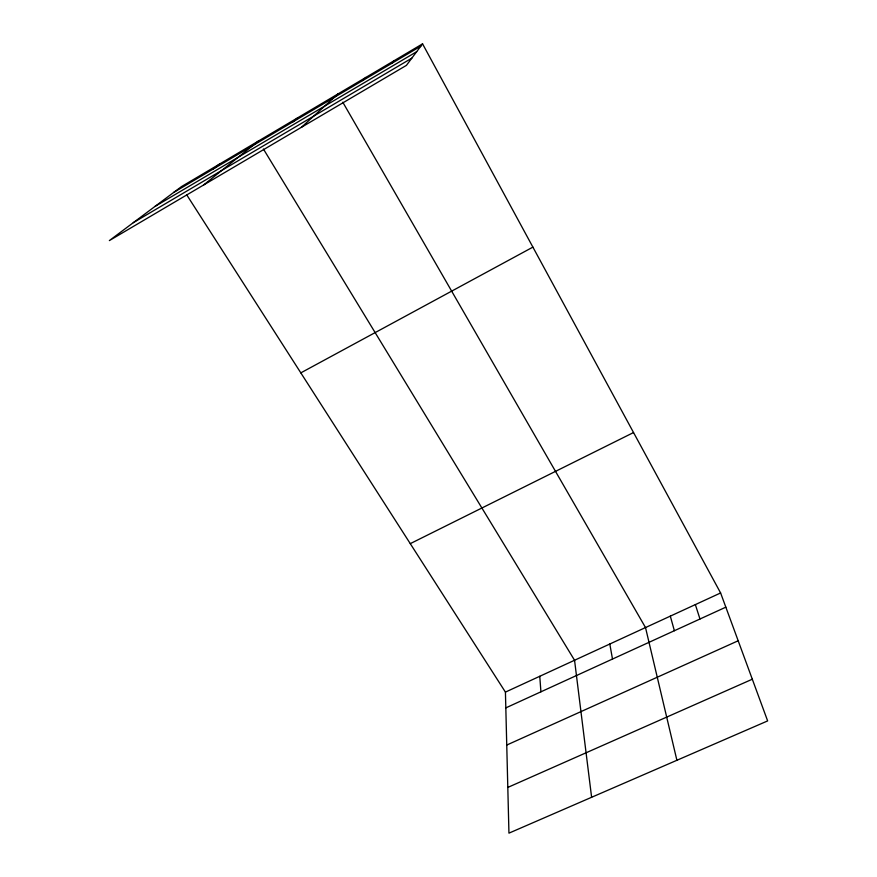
<?xml version="1.0" encoding="UTF-8"?>
<svg xmlns="http://www.w3.org/2000/svg" width="877" height="877" viewBox="0 0 877 877"><rect width="100%" height="100%" fill="white"/><g stroke="black" fill="none" stroke-linecap="round" stroke-linejoin="round"><path stroke-width="1.32" d="M422.561 43.85L406.413 65.369L109.362 240.594L181.451 186.626L422.561 43.85L720.609 592.962L767.638 720.916L508.945 833.15L505.426 692.106L186.604 194.661M391.591 63.462L394.069 60.721M362.672 80.585L365.884 77.406M301.469 127.286L338.007 93.916M293.006 121.815L297.961 117.639M203.574 185.025L258.518 140.989M212.815 169.294L219.689 163.977M173.646 192.469L420.828 46.152M154.999 206.435L416.685 51.688M133.304 222.67L411.817 58.167M300.822 372.868L532.898 247.128M410.283 543.641L633.534 432.547M505.426 692.106L720.609 592.962M505.821 707.882L725.827 607.169M506.753 745.055L738.182 640.769M507.805 787.425L752.313 679.215M263.418 149.024L574.556 660.26L591.613 797.281M342.786 102.203L645.516 627.559L676.901 760.282M695.351 604.604L699.978 619.009M670.313 616.136L674.38 630.727M609.8 644.014L612.497 659.055M539.772 676.288L540.912 691.821"/></g></svg>
